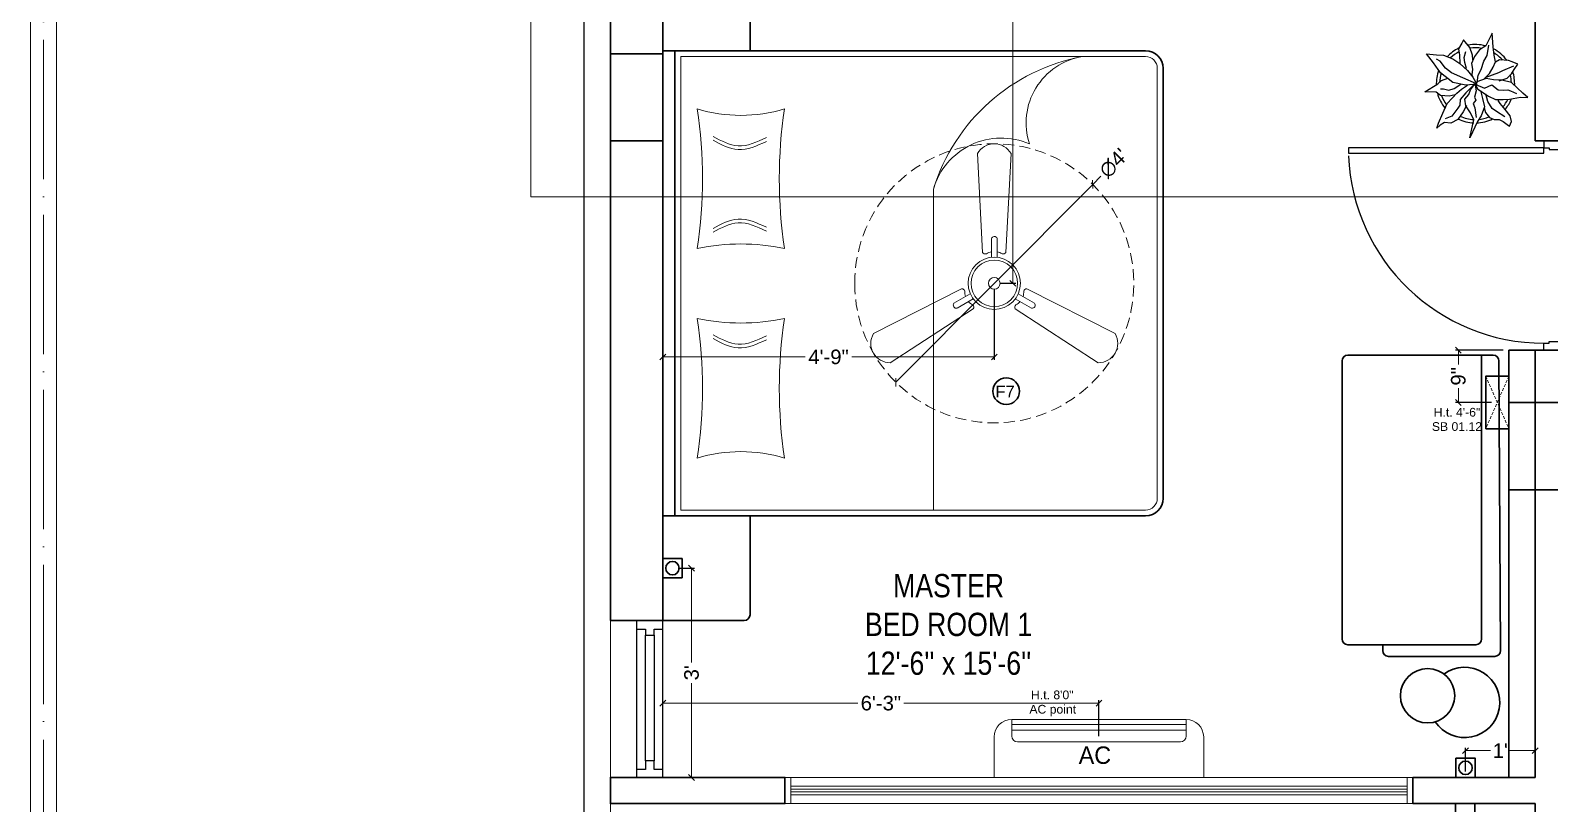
# Model space of a CAD drawing. Header units: millimetres. Extents: x 56222 to 3066687, y -650199 to -121287.
# Drawn here: x 141173.1 to 141434.3, y -177269 to -177136 of the extents above; entities that cross this region are included whole.
import ezdxf

# ---------------------------------------------------------------- set-up
doc = ezdxf.new("R2010")
doc.units = ezdxf.units.MM
doc.header["$MEASUREMENT"] = 0
doc.header["$PDMODE"] = 35
for name, pattern in [('ACAD_ISO04W100', [30, 24, -3, 0, -3]), ('DASHED', [0.75, 0.5, -0.25]), ('DASHED2', [0.375, 0.25, -0.125])]:
    doc.linetypes.add(name, pattern=pattern)
doc.layers.get('Defpoints').update_dxf_attribs({"color": 220})
doc.layers.add('AR DOOR', color=40, linetype='Continuous')
doc.layers.add('AR ELE-5', color=134, linetype='Continuous')
for name, color, linetype, lineweight in [('COLUMN', 1, 'Continuous', 30), ('dim05', 1, 'Continuous', 13), ('el', 7, 'Continuous', 20), ('ELEC-wires', 1, 'DASHED2', 13), ('Electrical', 84, 'Continuous', 30), ('FIRST FLOOR', 7, 'Continuous', 9), ('FIRST FLOOR ( DW_RAIL )', 7, 'Continuous', 9), ('FIRST FLOOR ( TEXT )', 7, 'Continuous', 9), ('FIRST FLOOR_( PLine )_', 251, 'Continuous', 30), ('FURNITURE', 32, 'Continuous', 9), ('GROUND FLOOR', 7, 'Continuous', 9), ('Labelling', 1, 'Continuous', 25), ('Text', 7, 'Continuous', 15), ('wall', 7, 'Continuous', 30), ('XX~SLAB ( BEAM )~ ( DIM )', 7, 'Continuous', 9)]:
    doc.layers.add(name, color=color, linetype=linetype, lineweight=lineweight)
doc.layers.add('XX~SLAB ( PLINE )', color=251, linetype='Continuous', plot=False)
doc.styles.add('Arial', font='arial.ttf')
doc.styles.add('KATHA', font='swissc.ttf')
doc.styles.get("Standard").update_dxf_attribs({"font": 'arial.ttf', "height": 6})
doc.styles.add('TEXT', font='eurr____.ttf')
doc.dimstyles.new('ISO-25', dxfattribs={"dimtxt": 2.5, "dimasz": 1, "dimexe": 0.5, "dimexo": 1, "dimtad": 0, "dimdec": 1, "dimlunit": 4, "dimtxsty": 'Standard', "dimblk": 'OBLIQUE', "dimcen": 2.5, "dimclrd": 1, "dimclre": 1, "dimclrt": 5, "dimadec": 0, "dimazin": 0, "dimtfac": 1, "dimtdec": 1, "dimtmove": 0, "dimatfit": 3, "dimfxl": 1, "dimlwd": -1, "dimarcsym": 0})

# ---------------------------------------------------------------- blocks, each defined once
blk = doc.blocks.new('*U255')
for points in [[(0, 0), (0, 1120), (-30, 1120), (-30, 0)], [(40, 0), (0, 0), (0, -30), (-10, -30), (-10, -100), (40, -100)], [(-1160, 0), (-1120, 0), (-1120, -30), (-1110, -30), (-1110, -100), (-1160, -100)]]:
    blk.add_lwpolyline(points, close=True)
at = {"layer": 'AR ELE-5', "linetype": 'ByBlock', "ltscale": 15}
blk.add_arc((1.6, -0.7), 1121.6, 92.37301, 179.96526, dxfattribs=at)
blk = doc.blocks.new('ARPLS010')
at = {"linetype": 'ByBlock'}
for p, q in [((0.121, 0.605), (-0.013, 0.459)), ((0.179, 0.666), (0.121, 0.605)), ((0.174, 0.573), (0.179, 0.666)), ((-0.295, 0.42), (-0.302, 0.309)), ((-0.278, 0.467), (-0.295, 0.42)), ((-0.248, 0.54), (-0.278, 0.467)), ((-0.182, 0.493), (-0.248, 0.54)), ((-0.222, 0.484), (-0.164, 0.347)), ((-0.125, 0.459), (-0.182, 0.493)), ((-0.072, 0.404), (-0.125, 0.459)), ((-0.038, 0.302), (-0.072, 0.404)), ((-0.013, 0.459), (-0.044, 0.336)), ((0.077, 0.412), (0.091, 0.447)), ((0.082, 0.358), (0.077, 0.412)), ((0.091, 0.447), (0.125, 0.522)), ((0.2, 0.432), (0.174, 0.573)), ((0.203, 0.352), (0.2, 0.432)), ((0.409, 0.44), (0.33, 0.38)), ((0.484, 0.459), (0.409, 0.44)), ((0.542, 0.434), (0.484, 0.459)), ((0.485, 0.354), (0.533, 0.42)), ((0.533, 0.42), (0.542, 0.434)), ((-0.469, 0.226), (-0.643, 0.216)), ((-0.643, 0.216), (-0.485, 0.134)), ((-0.362, 0.24), (-0.469, 0.226)), ((-0.278, 0.254), (-0.362, 0.24)), ((-0.302, 0.309), (-0.276, 0.258)), ((-0.21, 0.227), (-0.278, 0.254)), ((-0.132, 0.18), (-0.21, 0.227)), ((-0.164, 0.347), (-0.139, 0.295)), ((-0.139, 0.295), (-0.08, 0.131)), ((-0.049, 0.232), (-0.065, 0.135)), ((-0.044, 0.336), (-0.049, 0.232)), ((0.015, 0.209), (0.08, 0.288)), ((0.056, 0.114), (0.015, 0.209)), ((0.08, 0.288), (0.082, 0.358)), ((0.16, 0.165), (0.204, 0.254)), ((0.204, 0.254), (0.203, 0.352)), ((0.252, 0.313), (0.216, 0.287)), ((0.318, 0.213), (0.227, 0.157)), ((0.33, 0.38), (0.252, 0.313)), ((0.356, 0.269), (0.318, 0.213)), ((0.425, 0.373), (0.356, 0.269)), ((0.432, 0.176), (0.459, 0.236)), ((0.459, 0.303), (0.485, 0.354)), ((0.459, 0.236), (0.459, 0.303)), ((-0.359, 0.148), (-0.49, 0.172)), ((-0.485, 0.134), (-0.433, 0.051)), ((-0.433, 0.051), (-0.349, -0.011)), ((-0.287, 0.106), (-0.359, 0.148)), ((-0.18, 0.073), (-0.287, 0.106)), ((-0.111, 0.036), (-0.18, 0.073)), ((-0.063, 0.111), (-0.132, 0.18)), ((-0.013, 0.022), (-0.111, 0.036)), ((-0.084, -0.034), (0.007, 0.018)), ((0.003, 0.011), (-0.076, -0.16)), ((-0.065, 0.135), (-0.024, 0.018)), ((-0.024, 0.018), (0.009, 0.005)), ((0.006, -0.002), (0.068, 0.032)), ((0.007, 0.018), (0.02, -0.121)), ((0.009, 0.005), (0.056, 0.114)), ((0.017, -0.002), (0.091, 0.009)), ((0.068, 0.032), (0.16, 0.165)), ((0.088, 0.065), (0.187, 0.091)), ((0.091, 0.009), (0.173, -0.011)), ((0.227, 0.157), (0.132, 0.131)), ((0.173, -0.011), (0.212, 0.004)), ((0.187, 0.091), (0.297, 0.116)), ((0.212, 0.004), (0.252, -0.03)), ((0.297, 0.116), (0.408, 0.071)), ((0.309, 0.109), (0.368, 0.128)), ((0.309, -0.01), (0.43, 0.006)), ((0.368, 0.128), (0.432, 0.176)), ((0.408, 0.071), (0.482, 0.024)), ((0.482, 0.024), (0.689, -0.072)), ((-0.464, -0.073), (-0.558, -0.152)), ((-0.558, -0.152), (-0.517, -0.172)), ((-0.517, -0.172), (-0.447, -0.216)), ((-0.366, -0.036), (-0.464, -0.073)), ((-0.336, -0.142), (-0.413, -0.121)), ((-0.306, -0.033), (-0.366, -0.036)), ((-0.349, -0.011), (-0.256, -0.05)), ((-0.269, -0.135), (-0.336, -0.142)), ((-0.193, -0.113), (-0.269, -0.135)), ((-0.259, -0.2), (-0.168, -0.1)), ((-0.256, -0.05), (-0.185, -0.038)), ((-0.185, -0.038), (-0.114, -0.046)), ((-0.168, -0.1), (-0.084, -0.034)), ((-0.076, -0.16), (-0.138, -0.304)), ((-0.114, -0.046), (-0.093, -0.036)), ((0.02, -0.121), (-0.017, -0.291)), ((0.059, -0.27), (0.005, -0.185)), ((0.01, -0.014), (0.017, -0.002)), ((0.078, -0.064), (0.01, -0.014)), ((0.016, -0.023), (0.116, -0.122)), ((0.07, -0.179), (0.018, -0.1)), ((0.121, -0.239), (0.07, -0.179)), ((0.138, -0.083), (0.078, -0.064)), ((0.116, -0.122), (0.201, -0.195)), ((0.197, -0.135), (0.138, -0.083)), ((0.283, -0.123), (0.197, -0.135)), ((0.252, -0.03), (0.309, -0.01)), ((0.277, -0.114), (0.357, -0.156)), ((0.37, -0.064), (0.283, -0.123)), ((0.357, -0.156), (0.455, -0.226)), ((0.462, -0.021), (0.37, -0.064)), ((0.689, -0.072), (0.462, -0.021)), ((-0.447, -0.216), (-0.363, -0.202)), ((-0.363, -0.202), (-0.263, -0.2)), ((-0.363, -0.408), (-0.318, -0.29)), ((-0.318, -0.29), (-0.259, -0.2)), ((-0.199, -0.38), (-0.287, -0.45)), ((-0.138, -0.304), (-0.199, -0.38)), ((-0.017, -0.291), (-0.141, -0.446)), ((-0.042, -0.432), (-0.071, -0.352)), ((0.08, -0.342), (0.059, -0.27)), ((0.066, -0.407), (0.08, -0.342)), ((0.184, -0.299), (0.121, -0.239)), ((0.141, -0.261), (0.16, -0.336)), ((0.16, -0.336), (0.15, -0.445)), ((0.252, -0.362), (0.184, -0.299)), ((0.201, -0.195), (0.272, -0.198)), ((0.376, -0.416), (0.252, -0.362)), ((0.272, -0.198), (0.311, -0.225)), ((0.311, -0.225), (0.415, -0.304)), ((0.415, -0.304), (0.447, -0.388)), ((0.455, -0.226), (0.503, -0.317)), ((0.503, -0.317), (0.494, -0.398)), ((-0.382, -0.625), (-0.368, -0.496)), ((-0.269, -0.533), (-0.382, -0.625)), ((-0.368, -0.496), (-0.363, -0.408)), ((-0.287, -0.45), (-0.314, -0.498)), ((-0.141, -0.446), (-0.269, -0.533)), ((0.002, -0.48), (-0.042, -0.432)), ((0.104, -0.646), (0.002, -0.48)), ((0.064, -0.446), (0.066, -0.407)), ((0.106, -0.5), (0.104, -0.646)), ((0.15, -0.445), (0.106, -0.5)), ((0.502, -0.472), (0.376, -0.416)), ((0.494, -0.398), (0.528, -0.452)), ((0.567, -0.494), (0.502, -0.472)), ((0.528, -0.452), (0.567, -0.494))]:
    blk.add_line(p, q, dxfattribs=at)
for radius, start, end in [(0.5, 126.2799, 152.7042), (0.5, 87.2367, 107.9154), (0.458, 91.6596, 104.0784), (0.5, 49.0791, 67.0324), (0.458, 49.8461, 63.9764), (0.458, 130.7647, 148.9789), (0.5, 1.3782, 25.7565), (0.5, 164.9216, 191.0302), (0.458, 169.9629, 188.6517), (0.458, 5.0517, 21.9108), (0.458, 334.5625, 357.1532), (0.5, 333.6991, 357.5577), (0.5, 205.1623, 226.3204), (0.458, 207.232, 224.0819), (0.458, 289.266, 306.1107), (0.5, 249.553, 272.4234), (0.458, 252.8522, 267.711), (0.5, 283.5324, 308.8712)]:
    blk.add_arc((0, 0), radius, start, end, dxfattribs=at)
blk = doc.blocks.new('fan')
at = {"layer": 'Electrical', "lineweight": 15, "ltscale": 20}
for p, q in [((3300835.29, -509900.78), (3300836.47, -509923.43)), ((3300841.81, -509923.43), (3300842.99, -509900.78)), ((3300838.47, -509924.57), (3300838.47, -509920.25)), ((3300839.81, -509920.28), (3300839.81, -509924.57)), ((3300831.66, -509931.77), (3300811.45, -509942.07)), ((3300829.93, -509935.08), (3300833.64, -509932.93)), ((3300834.31, -509934.09), (3300830.57, -509936.25)), ((3300847.68, -509936.23), (3300843.97, -509934.09)), ((3300844.64, -509932.93), (3300848.38, -509935.09)), ((3300866.83, -509942.07), (3300846.62, -509931.77)), ((3300815.3, -509948.74), (3300834.33, -509936.39)), ((3300843.95, -509936.39), (3300862.98, -509948.74))]:
    blk.add_line(p, q, dxfattribs=at)
at = {"layer": 'Electrical', "linetype": 'DASHED', "lineweight": 15, "ltscale": 5}
blk.add_circle((3300839.14, -509930.53), 32, dxfattribs=at)
at = {"layer": 'Electrical', "lineweight": 15, "ltscale": 20}
for centre, major_axis, start_param, end_param in [((3300839.14, -509902.94), (3.12, 3.12), -0.272136, 1.842967), ((3300839.13, -509920.5), (0.501, 0.501), -0.465536, 1.983618), ((3300837.1, -509923.08), (0.51, 0.51), 2.863014, 4.257784), ((3300839.14, -509926.42), (2.27, -2.27), 2.565057, 2.951308), ((3300839.14, -509926.42), (2.27, 2.27), 0.19032, 0.57657), ((3300841.18, -509923.08), (0.51, -0.51), 5.167028, 6.561799), ((3300839.14, -509930.53), (4.24, -4.24), 3.14161, 9.424795), ((3300839.14, -509930.53), (3.77, -3.77), 1.749190548672175e-05, 6.283202799085073), ((3300839.14, -509930.53), (0.943, 0.943), 1.570814, 7.853999), ((3300831.67, -509932.49), (0.51, -0.51), 0.978238, 2.373008), ((3300835.59, -509932.58), (2.27, -2.27), 3.855511, 4.241762), ((3300842.69, -509932.58), (2.27, 2.27), 5.183051, 5.569301), ((3300846.61, -509932.49), (0.51, -0.51), 2.339416, 3.734186), ((3300830.46, -509935.55), (0.501, -0.501), 3.199655, 5.648809), ((3300835.59, -509932.58), (2.27, -2.27), 4.659452, 5.045703), ((3300833.71, -509936.02), (0.51, 0.51), -1.325776, 0.068994), ((3300844.57, -509936.02), (0.51, -0.51), 3.072633, 4.467404), ((3300842.69, -509932.58), (2.27, 2.27), 4.37911, 4.765361), ((3300847.83, -509935.54), (0.501, 0.501), 3.723254, 6.172408), ((3300815.25, -509944.32), (3.12, -3.12), 3.393055, 5.508159), ((3300863.03, -509944.32), (3.12, -3.12), 5.48745, 7.602554)]:
    blk.add_ellipse(centre, major_axis=major_axis, ratio=1, start_param=start_param, end_param=end_param, dxfattribs=at)
blk = doc.blocks.new('6616')
at = {"color": 242, "linetype": 'DASHED', "true_color": 0xcd2027}
for p, q in [((386784.79, -36915.77), (386775.78, -36911.78)), ((386784.79, -36911.78), (386775.78, -36915.77))]:
    blk.add_line(p, q, dxfattribs=at)
at = {"layer": 'ELEC-wires', "color": 5, "linetype": 'ByBlock', "lineweight": 30, "ltscale": 4}
blk.add_lwpolyline([(386775.78, -36911.78), (386784.79, -36911.78), (386784.79, -36915.77), (386775.78, -36915.77)], close=True, dxfattribs=at)
blk = doc.blocks.new('_Oblique')
at = {"layer": 'wall', "color": 0, "lineweight": -2}
blk.add_line((-0.5, -0.5), (0.5, 0.5), dxfattribs=at)
blk = doc.blocks.new('*D482')
at = {"layer": 'Defpoints', "color": 0, "lineweight": 0, "transparency": 16777216}
for p in [(141418.61, -177190.98), (141427.31, -177190.98), (141425.31, -177199.98)]:
    blk.add_point(p, dxfattribs=at)
at = {"layer": 'dim05', "color": 1, "linetype": 'Continuous', "lineweight": -2, "transparency": 16777216}
for p, q in [((141426.31, -177190.98), (141418.11, -177190.98)), ((141424.31, -177199.98), (141418.11, -177199.98))]:
    blk.add_line(p, q, dxfattribs=at)
at = {"layer": 'dim05', "color": 1, "linetype": 'Continuous', "transparency": 16777216}
for p, q in [((141418.61, -177190.98), (141418.61, -177193.42)), ((141418.61, -177199.98), (141418.61, -177197.54))]:
    blk.add_line(p, q, dxfattribs=at)
at = {"layer": 'dim05', "color": 1, "transparency": 16777216}
for p, rotation in [((141418.61, -177190.98), 90), ((141418.61, -177199.98), 270)]:
    blk.add_blockref('_Oblique', p, dxfattribs=dict(at, rotation=rotation))
at = {"layer": 'dim05', "color": 5, "lineweight": 25, "transparency": 16777216, "insert": (141418.61, -177195.48), "char_height": 2.5, "attachment_point": 5, "rotation": 90, "style": 'Arial'}
blk.add_mtext('9"', dxfattribs=at)
blk = doc.blocks.new('*D437')
at = {"layer": 'Defpoints', "color": 0, "lineweight": 0, "transparency": 16777216}
for p in [(141419.83, -177259.86), (141419.83, -177264.48), (141431.81, -177264.48)]:
    blk.add_point(p, dxfattribs=at)
at = {"layer": 'dim05', "color": 1, "linetype": 'Continuous', "lineweight": -2, "transparency": 16777216}
for p, q in [((141419.83, -177263.48), (141419.83, -177259.36)), ((141431.81, -177263.48), (141431.81, -177259.36))]:
    blk.add_line(p, q, dxfattribs=at)
at = {"layer": 'dim05', "color": 1, "linetype": 'Continuous', "transparency": 16777216}
for p, q in [((141419.83, -177259.86), (141424.16, -177259.86)), ((141431.81, -177259.86), (141427.48, -177259.86))]:
    blk.add_line(p, q, dxfattribs=at)
at = {"layer": 'dim05', "color": 1, "transparency": 16777216, "rotation": 180}
blk.add_blockref('_Oblique', (141419.83, -177259.86), dxfattribs=at)
at = {"layer": 'dim05', "color": 1, "transparency": 16777216}
blk.add_blockref('_Oblique', (141431.81, -177259.86), dxfattribs=at)
at = {"layer": 'dim05', "color": 5, "lineweight": 25, "transparency": 16777216, "insert": (141425.82, -177259.86), "char_height": 2.5, "attachment_point": 5, "style": 'Arial'}
blk.add_mtext("1'", dxfattribs=at)
blk = doc.blocks.new('*D439')
at = {"layer": 'Defpoints', "color": 0, "lineweight": 0, "transparency": 16777216}
for p in [(141283.47, -177228.48), (141283.47, -177264.48), (141286.75, -177264.48)]:
    blk.add_point(p, dxfattribs=at)
at = {"layer": 'dim05', "color": 1, "linetype": 'Continuous', "lineweight": -2, "transparency": 16777216}
for p, q in [((141284.47, -177228.48), (141287.25, -177228.48)), ((141284.47, -177264.48), (141287.25, -177264.48))]:
    blk.add_line(p, q, dxfattribs=at)
at = {"layer": 'dim05', "color": 1, "linetype": 'Continuous', "transparency": 16777216}
for p, q in [((141286.75, -177228.48), (141286.75, -177244.71)), ((141286.75, -177264.48), (141286.75, -177248.25))]:
    blk.add_line(p, q, dxfattribs=at)
at = {"layer": 'dim05', "color": 1, "transparency": 16777216}
for p, rotation in [((141286.75, -177228.48), 90), ((141286.75, -177264.48), 270)]:
    blk.add_blockref('_Oblique', p, dxfattribs=dict(at, rotation=rotation))
at = {"layer": 'dim05', "color": 5, "lineweight": 25, "transparency": 16777216, "insert": (141286.75, -177246.48), "char_height": 2.5, "attachment_point": 5, "rotation": 90, "style": 'Arial'}
blk.add_mtext("3'", dxfattribs=at)
blk = doc.blocks.new('*D447')
at = {"layer": 'Defpoints', "color": 0, "lineweight": 0, "transparency": 16777216}
for p in [(141338.81, -177179.48), (141281.81, -177181.47), (141338.81, -177192.15)]:
    blk.add_point(p, dxfattribs=at)
at = {"layer": 'dim05', "color": 1, "linetype": 'Continuous', "lineweight": -2, "transparency": 16777216}
for p, q in [((141338.81, -177180.48), (141338.81, -177192.65)), ((141281.81, -177182.47), (141281.81, -177192.65))]:
    blk.add_line(p, q, dxfattribs=at)
at = {"layer": 'dim05', "color": 1, "linetype": 'Continuous', "transparency": 16777216}
for p, q in [((141281.81, -177192.15), (141306.31, -177192.15)), ((141338.81, -177192.15), (141314.3, -177192.15))]:
    blk.add_line(p, q, dxfattribs=at)
at = {"layer": 'dim05', "color": 1, "transparency": 16777216, "rotation": 180}
blk.add_blockref('_Oblique', (141281.81, -177192.15), dxfattribs=at)
at = {"layer": 'dim05', "color": 1, "transparency": 16777216}
blk.add_blockref('_Oblique', (141338.81, -177192.15), dxfattribs=at)
at = {"layer": 'dim05', "color": 5, "lineweight": 25, "transparency": 16777216, "insert": (141310.31, -177192.15), "char_height": 2.5, "attachment_point": 5, "style": 'Arial'}
blk.add_mtext('4\'-9"', dxfattribs=at)
blk = doc.blocks.new('*D448')
at = {"layer": 'Defpoints', "color": 0, "lineweight": 0, "transparency": 16777216}
for p in [(141338.81, -177078.48), (141342, -177078.48), (141338.81, -177179.48)]:
    blk.add_point(p, dxfattribs=at)
at = {"layer": 'dim05', "color": 1, "linetype": 'Continuous', "lineweight": -2, "transparency": 16777216}
for p, q in [((141339.81, -177078.48), (141342.5, -177078.48)), ((141339.81, -177179.48), (141342.5, -177179.48))]:
    blk.add_line(p, q, dxfattribs=at)
at = {"layer": 'dim05', "color": 1, "linetype": 'Continuous', "transparency": 16777216}
for p, q in [((141342, -177078.48), (141342, -177125.03)), ((141342, -177179.48), (141342, -177132.93))]:
    blk.add_line(p, q, dxfattribs=at)
at = {"layer": 'dim05', "color": 1, "transparency": 16777216}
for p, rotation in [((141342, -177078.48), 90), ((141342, -177179.48), 270)]:
    blk.add_blockref('_Oblique', p, dxfattribs=dict(at, rotation=rotation))
at = {"layer": 'dim05', "color": 5, "lineweight": 25, "transparency": 16777216, "insert": (141342, -177128.98), "char_height": 2.5, "attachment_point": 5, "rotation": 90, "style": 'Arial'}
blk.add_mtext('8\'-5"', dxfattribs=at)
blk = doc.blocks.new('*D454')
at = {"layer": 'Defpoints', "color": 0, "lineweight": 0, "transparency": 16777216}
for p in [(141355.73, -177162.46), (141321.88, -177196.5)]:
    blk.add_point(p, dxfattribs=at)
at = {"layer": 'dim05', "color": 1, "linetype": 'Continuous', "transparency": 16777216}
for p in [(141357.14, -177161.04), (141321.88, -177196.5)]:
    blk.add_line(p, (141355.73, -177162.46), dxfattribs=at)
at = {"layer": 'dim05', "color": 1, "transparency": 16777216}
for p, rotation in [((141355.73, -177162.46), 225.1572873097192), ((141321.88, -177196.5), 45.1572873097192)]:
    blk.add_blockref('_Oblique', p, dxfattribs=dict(at, rotation=rotation))
at = {"layer": 'dim05', "color": 5, "lineweight": 25, "transparency": 16777216, "insert": (141359.35, -177158.82), "char_height": 2.5, "attachment_point": 5, "rotation": 45.1573, "style": 'Arial'}
blk.add_mtext("∅4'", dxfattribs=at)
blk = doc.blocks.new('ac paln')
at = {"layer": 'Electrical', "lineweight": 15}
for p, q in [((389238.69, -37646.36), (389238.69, -37610.34)), ((389238.69, -37610.34), (389245.67, -37610.34)), ((389244.81, -37642.35), (389244.81, -37614.35)), ((389245.81, -37613.35), (389248.68, -37613.35)), ((389246.82, -37643.35), (389246.82, -37613.35)), ((389247.82, -37643.35), (389247.82, -37613.35)), ((389248.68, -37613.35), (389248.68, -37643.35)), ((389248.68, -37643.35), (389248.68, -37613.35)), ((389245.81, -37643.35), (389248.68, -37643.35)), ((389248.68, -37643.35), (389248.68, -37643.35)), ((389245.67, -37646.36), (389238.69, -37646.36))]:
    blk.add_line(p, q, dxfattribs=at)
for centre, start, end in [((389245.67, -37613.35), 0, 90), ((389245.67, -37643.35), 270, 0)]:
    blk.add_arc(centre, 3.01, start, end, dxfattribs=at)
at = {"layer": 'Electrical', "lineweight": 15, "extrusion": (0, 0, -1)}
for centre, start_param, end_param in [((389245.81, -37614.35), -0.785398, 0.785398), ((389245.81, -37642.35), 3.926991, 5.497787)]:
    blk.add_ellipse(centre, major_axis=(-0.71, 0.71), ratio=1, start_param=start_param, end_param=end_param, dxfattribs=at)
at = {"layer": 'Text', "style": 'TEXT'}
blk.add_text('AC', height=3, rotation=270, dxfattribs=at).set_placement((389241.02, -37624.87))
blk = doc.blocks.new('*D506')
at = {"layer": 'Defpoints', "color": 0, "lineweight": 0, "transparency": 16777216}
for p in [(141356.81, -177251.71), (141281.81, -177257.04), (141356.81, -177258.36)]:
    blk.add_point(p, dxfattribs=at)
at = {"layer": 'dim05', "color": 1, "linetype": 'Continuous', "lineweight": -2, "transparency": 16777216}
for p, q in [((141281.81, -177256.04), (141281.81, -177251.21)), ((141356.81, -177257.36), (141356.81, -177251.21))]:
    blk.add_line(p, q, dxfattribs=at)
at = {"layer": 'dim05', "color": 1, "linetype": 'Continuous', "transparency": 16777216}
for p, q in [((141281.81, -177251.71), (141315.35, -177251.71)), ((141356.81, -177251.71), (141323.26, -177251.71))]:
    blk.add_line(p, q, dxfattribs=at)
at = {"layer": 'dim05', "color": 1, "transparency": 16777216, "rotation": 180}
blk.add_blockref('_Oblique', (141281.81, -177251.71), dxfattribs=at)
at = {"layer": 'dim05', "color": 1, "transparency": 16777216}
blk.add_blockref('_Oblique', (141356.81, -177251.71), dxfattribs=at)
at = {"layer": 'dim05', "color": 5, "lineweight": 25, "transparency": 16777216, "insert": (141319.31, -177251.71), "char_height": 2.5, "attachment_point": 5, "style": 'Arial'}
blk.add_mtext('6\'-3"', dxfattribs=at)

msp = doc.modelspace()

# ---------------------------------------------------------------- linework, layer by layer
at = {"layer": 'COLUMN'}
for points in [[(141272.8062, -177139.9795), (141281.8062, -177139.9795), (141281.8062, -177154.9795), (141272.8062, -177154.9795)], [(141427.3062, -177199.9795), (141436.3062, -177199.9795), (141436.3062, -177214.9795), (141427.3062, -177214.9795)]]:
    msp.add_lwpolyline(points, close=True, dxfattribs=at)
at = {"layer": 'FIRST FLOOR'}
for p, q in [((141272.8062, -176994.4795), (141272.8062, -177304.9795)), ((141281.8062, -177264.4795), (141281.8062, -177078.4795)), ((141431.8062, -177078.4795), (141431.8062, -177154.9795)), ((141431.8062, -177154.9795), (141532.3062, -177154.9795)), ((141431.8062, -177264.4795), (141431.8062, -177214.9795)), ((141436.3062, -177214.9795), (141431.8062, -177214.9795)), ((141272.8062, -177237.4795), (141281.8062, -177237.4795)), ((141302.8062, -177264.4795), (141281.8062, -177264.4795)), ((141302.8062, -177264.4795), (141302.8062, -177268.9795)), ((141431.8062, -177264.4795), (141410.8062, -177264.4795)), ((141410.8062, -177264.4795), (141410.8062, -177268.9795))]:
    msp.add_line(p, q, dxfattribs=at)
at = {"layer": 'FIRST FLOOR', "ltscale": 0.7}
msp.add_lwpolyline([(141431.8062, -177304.9795), (141431.8062, -177340.9795), (141268.3062, -177340.9795), (141268.3062, -176994.4795), (141272.8062, -176994.4795)], dxfattribs=at)
at = {"layer": 'FIRST FLOOR ( DW_RAIL )'}
for points in [[(141303.8062, -177268.9795), (141303.8062, -177264.4795)], [(141409.8062, -177264.4795), (141409.8062, -177268.9795)]]:
    msp.add_lwpolyline(points, dxfattribs=at)
for points in [[(141303.8062, -177265.9795), (141409.8062, -177265.9795), (141409.8062, -177266.4795), (141303.8062, -177266.4795)], [(141303.8062, -177266.9795), (141409.8062, -177266.9795), (141409.8062, -177267.4795), (141303.8062, -177267.4795)]]:
    msp.add_lwpolyline(points, close=True, dxfattribs=at)
at = {"layer": 'FIRST FLOOR_( PLine )_'}
for p, q in [((141431.8062, -177078.4795), (141431.8062, -177154.9795)), ((141431.8062, -177154.9795), (141532.3062, -177154.9795))]:
    msp.add_line(p, q, dxfattribs=at)
msp.add_lwpolyline([(141272.8062, -177078.4795), (141272.8062, -177237.4795), (141281.8062, -177237.4795), (141281.8062, -177078.4795)], dxfattribs=at)
for points in [[(141436.3062, -177190.9795), (141431.8062, -177190.9795), (141431.8062, -177264.4795), (141410.8062, -177264.4795), (141410.8062, -177268.9795), (141431.8062, -177268.9795), (141431.8062, -177328.9795), (141436.3062, -177328.9795)], [(141281.8062, -177264.4795), (141302.8062, -177264.4795), (141302.8062, -177268.9795), (141272.8062, -177268.9795), (141272.8062, -177264.4795), (141272.8062, -177264.4795), (141272.8062, -177264.4795), (141281.8062, -177264.4795)]]:
    msp.add_lwpolyline(points, close=True, dxfattribs=at)
at = {"layer": 'FURNITURE', "lineweight": 30}
for p, q in [((141296.8062, -177139.4795), (141296.8062, -177122.7303)), ((141418.6078, -177191.8308), (141399.6078, -177191.8308)), ((141424.5935, -177191.8308), (141401.4705, -177191.8308)), ((141422.6078, -177191.8308), (141422.6078, -177240.6552)), ((141398.6078, -177240.6552), (141398.6078, -177192.8308)), ((141425.5935, -177192.8308), (141425.8578, -177242.6552)), ((141296.8062, -177236.4795), (141296.8062, -177219.4795)), ((141295.8062, -177237.4795), (141281.8062, -177237.4795)), ((141421.6078, -177241.6552), (141399.6078, -177241.6552)), ((141405.6078, -177242.6552), (141405.6078, -177241.6552)), ((141424.8578, -177243.6552), (141406.6078, -177243.6552))]:
    msp.add_line(p, q, dxfattribs=at)
at = {"layer": 'FURNITURE'}
msp.add_line((141328.3318, -177218.4795), (141328.3318, -177163.2865), dxfattribs=at)
at = {"layer": 'FURNITURE', "lineweight": 30}
for points in [[(141283.9051, -177219.4795), (141283.9051, -177139.4795), (141281.8062, -177139.4795), (141281.8062, -177219.4795)], [(141431.8062, -177190.9795), (141427.3062, -177190.9795), (141427.3062, -177199.9795), (141431.8062, -177199.9795)], [(141427.3062, -177214.9795), (141431.8062, -177214.9795), (141431.8062, -177264.4795), (141427.3062, -177264.4795)]]:
    msp.add_lwpolyline(points, close=True, dxfattribs=at)
msp.add_lwpolyline([(141367.8359, -177216.4795), (141367.8359, -177142.4795, 0.41421356), (141364.8359, -177139.4795), (141283.9051, -177139.4795), (141283.9051, -177219.4795), (141364.8359, -177219.4795, 0.41421356)], format="xyb", close=True, dxfattribs=at)
at = {"layer": 'FURNITURE'}
for points in [[(141366.8359, -177216.4795), (141366.8359, -177142.4795, 0.41421356), (141364.8359, -177140.4795), (141284.9051, -177140.4795), (141284.9051, -177218.4795), (141364.8359, -177218.4795, 0.41421356)], [(141344.8531, -177155.4905, 0.45107466), (141328.3318, -177163.2865, -0.2776575), (141353.9745, -177140.4795, 0.4593765), (141344.8531, -177155.4905)]]:
    msp.add_lwpolyline(points, format="xyb", close=True, dxfattribs=at)
at = {"layer": 'FURNITURE', "elevation": -0.0053}
for points in [[(141302.726, -177173.4705, 0.10058607), (141287.726, -177173.4705, 0.07572579), (141287.726, -177149.4705, 0.14896716), (141302.726, -177149.4705, 0.0741156)], [(141302.726, -177185.5515, -0.10058607), (141287.726, -177185.5515, -0.07572579), (141287.726, -177209.5515, -0.14896716), (141302.726, -177209.5515, -0.0741156)]]:
    msp.add_lwpolyline(points, format="xyb", close=True, dxfattribs=at)
at = {"layer": 'FURNITURE', "color": 1, "lineweight": 30, "ltscale": 4}
msp.add_circle((141340.8652, -177198.0413), 2.2915, dxfattribs=at)
at = {"layer": 'FURNITURE', "lineweight": 30}
msp.add_circle((141413.3215, -177250.4173), 4.6755, dxfattribs=at)
for centre, radius, start, end in [((141399.6078, -177192.8308), 1, 90, 180), ((141424.5935, -177192.8308), 1, 0, 90), ((141295.8062, -177236.4795), 1, 270, 0), ((141399.6078, -177240.6552), 1, 180, 270), ((141421.6078, -177240.6552), 1, 270, 0), ((141406.6078, -177242.6552), 1, 180, 270), ((141424.8578, -177242.6552), 1, 270, 0), ((141419.6926, -177251.5757), 6.0472, 213.373988, 126.016623)]:
    msp.add_arc(centre, radius, start, end, dxfattribs=at)
at = {"layer": 'FURNITURE'}
for points in [[(141290.4643, -177154.2123, -0.0053), (141291.8814, -177154.9843, -0.0053), (141294.875, -177156.6151, -0.0053), (141297.9917, -177155.1745, -0.0053), (141299.6331, -177154.4158, -0.0053)], [(141290.4643, -177154.8571, -0.0053), (141291.8814, -177155.629, -0.0053), (141294.875, -177157.2599, -0.0053), (141297.9917, -177155.8192, -0.0053), (141299.6331, -177155.0605, -0.0053)], [(141290.4643, -177170.0481, -0.0053), (141291.8814, -177169.2761, -0.0053), (141294.875, -177167.6453, -0.0053), (141297.9917, -177169.0859, -0.0053), (141299.6331, -177169.8446, -0.0053)], [(141290.4643, -177170.6929, -0.0053), (141291.8814, -177169.9209, -0.0053), (141294.875, -177168.29, -0.0053), (141297.9917, -177169.7307, -0.0053), (141299.6331, -177170.4894, -0.0053)], [(141290.4643, -177188.3292, -0.0053), (141291.8814, -177189.1012, -0.0053), (141294.875, -177190.732, -0.0053), (141297.9917, -177189.2914, -0.0053), (141299.6331, -177188.5326, -0.0053)], [(141290.4643, -177188.974, -0.0053), (141291.8814, -177189.7459, -0.0053), (141294.875, -177191.3768, -0.0053), (141297.9917, -177189.9361, -0.0053), (141299.6331, -177189.1774, -0.0053)]]:
    msp.add_open_spline(points, degree=3, knots=[0, 0, 0, 0, 4.57791705, 9.67113696, 9.67113696, 9.67113696, 9.67113696], dxfattribs=at)
at = {"layer": 'GROUND FLOOR'}
for p, q in [((141173.0562, -176954.7295), (141173.0562, -177421.7295)), ((141177.5562, -176959.2295), (141177.5562, -177417.2295))]:
    msp.add_line(p, q, dxfattribs=at)
at = {"layer": 'GROUND FLOOR', "color": 1, "linetype": 'ACAD_ISO04W100'}
msp.add_lwpolyline([(141673.3062, -176956.9795), (141175.3062, -176956.9795), (141175.3062, -177419.4795), (141673.3062, -177419.4795)], dxfattribs=at)
at = {"layer": 'Labelling', "lineweight": 0, "ltscale": 10}
msp.add_lwpolyline([(141546.789, -177164.5959), (141259.1256, -177164.5959), (141259.1256, -176979.5534), (141546.789, -176979.5534)], close=True, dxfattribs=at)
at = {"layer": 'XX~SLAB ( BEAM )~ ( DIM )', "color": 6, "lineweight": 30}
for points in [[(141281.7976, -177230.1346), (141285.1163, -177230.1346), (141285.1335, -177226.8244), (141281.8148, -177226.8244)], [(141418.1712, -177264.4795), (141421.4899, -177264.4795), (141421.5071, -177261.1694), (141418.1883, -177261.1694)], [(141418.1296, -177272.2897), (141421.4484, -177272.2897), (141421.4656, -177268.9795), (141418.1468, -177268.9795)]]:
    msp.add_lwpolyline(points, close=True, dxfattribs=at)
at = {"layer": 'XX~SLAB ( BEAM )~ ( DIM )'}
msp.add_lwpolyline([(141302.8062, -177264.4795), (141410.8062, -177264.4795), (141410.8062, -177268.9795), (141302.8062, -177268.9795)], close=True, dxfattribs=at)
at = {"layer": 'XX~SLAB ( BEAM )~ ( DIM )', "color": 6, "lineweight": 30}
for centre in [(141283.4698, -177228.4795), (141419.8434, -177262.8244)]:
    msp.add_circle(centre, 1.1551, dxfattribs=at)
at = {"layer": 'XX~SLAB ( PLINE )'}
for points in [[(141268.3062, -176994.4795), (141673.3062, -176994.4795), (141673.3062, -177304.9795), (141664.3062, -177304.9795), (141644.5015, -177304.9795), (141604.1644, -177304.9795), (141578.8062, -177304.9795), (141436.3062, -177304.9795), (141436.3062, -177340.9795), (141268.3062, -177340.9795)], [(141277.3062, -177237.4795), (141277.3062, -177238.9795), (141278.8062, -177238.9795), (141278.8062, -177240.0109), (141280.3062, -177240.0109), (141280.3062, -177261.6323), (141278.8062, -177261.6323), (141278.8062, -177263.1323), (141277.3062, -177263.1323), (141277.3062, -177264.4795), (141281.8062, -177264.4795), (141281.8062, -177263.1323), (141280.3062, -177263.1323), (141280.3062, -177261.6323), (141278.8062, -177261.6323), (141278.8062, -177240.0109), (141280.3062, -177240.0109), (141280.3062, -177238.9795), (141281.8062, -177238.9795), (141281.8062, -177237.4795), (141277.3062, -177237.4795), (141277.3062, -177264.4795), (141281.8062, -177264.4795), (141281.8062, -177237.4795)]]:
    msp.add_lwpolyline(points, close=True, dxfattribs=at)

# ---------------------------------------------------------------- block references
at = {"xscale": 13.47973786482115, "yscale": 13.47973786482115, "zscale": 13.47973786482115, "rotation": 270.106449045987}
msp.add_blockref('ARPLS010', (141421.5579, -177145.1437), dxfattribs=at)
at = {"layer": 'AR DOOR', "linetype": 'ByBlock', "lineweight": -2, "extrusion": (0, 0, -1), "xscale": -0.02999999999996949, "yscale": 0.02999999999996949, "zscale": -0.02999999999996949, "rotation": 270}
msp.add_blockref('*U255', (-141433.3062, -177156.1795), dxfattribs=at)
at = {"layer": 'dim05', "color": 1, "lineweight": 35, "xscale": -0.7500069902881101, "yscale": 0.7500069902881101, "zscale": 0.7500069902881101}
msp.add_blockref('fan', (2616991.2352, 205271.9813), dxfattribs=at)
at = {"layer": 'dim05', "color": 27, "lineweight": 25, "true_color": 0x7d5120, "rotation": 90}
msp.add_blockref('ac paln', (103728.4562, -566503.1675), dxfattribs=at)
at = {"layer": 'el', "color": 1, "rotation": 90}
msp.add_blockref('6616', (104511.5356, -563980.2668), dxfattribs=at)

# ---------------------------------------------------------------- texts
at = {"layer": 'Electrical', "color": 240, "true_color": 0xed1f24, "transparency": 33554687}
for s, p in [('H.t. 4\'-6"', (141414.3725, -177202.4053)), ('H.t. 8\'0"', (141345.1287, -177251.0231))]:
    msp.add_text(s, height=1.5, dxfattribs=at).set_placement(p)
at = {"layer": 'Electrical', "color": 5, "transparency": 33554687}
for s, p in [('SB 01.12', (141414.0603, -177204.8677)), ('AC point', (141344.8468, -177253.4932))]:
    msp.add_text(s, height=1.5, dxfattribs=at).set_placement(p)
at = {"layer": 'Electrical', "color": 1, "insert": (141342.3267, -177197.0659), "char_height": 2.03575, "attachment_point": 3}
msp.add_mtext_dynamic_manual_height_columns('F7', width=2.035749, gutter_width=0.6786, heights=[2.6009], dxfattribs=at)
at = {"layer": 'FIRST FLOOR ( TEXT )', "insert": (141330.9526, -177238.1817), "char_height": 4, "attachment_point": 5, "style": 'KATHA'}
msp.add_mtext("MASTER \\PBED ROOM 1\\P12'-6'' x 15'-6''", dxfattribs=at)

# ---------------------------------------------------------------- dimensions: what is measured, and where the dimension line sits
at = {"layer": 'dim05', "color": 27, "lineweight": 25, "true_color": 0x7d5120}
for base, p1, p2, picture, middle in [((141341.9951, -177078.4795), (141338.8062, -177179.4795), (141338.8062, -177078.4795), '*D448', (141341.9951, -177128.9795)), ((141418.6078, -177190.9759), (141425.3128, -177199.9795), (141427.3062, -177190.9759), '*D482', (141418.6078, -177195.4777)), ((141286.752, -177264.4795), (141283.4698, -177228.4795), (141283.4698, -177264.4795), '*D439', (141286.752, -177246.4795))]:
    dim = msp.add_linear_dim(base=base, p1=p1, p2=p2, angle=90, dimstyle='ISO-25', override={"dimtxsty": 'Arial'}, dxfattribs=at)
    dim.commit()
    dim.dimension.update_dxf_attribs({"geometry": picture, "text_midpoint": middle})
dim = msp.add_diameter_dim_2p(p1=(141321.8823, -177196.4966), p2=(141355.7301, -177162.4624), dimstyle='ISO-25', override={"dimtxsty": 'Arial'}, dxfattribs=at)
dim.commit()
dim.dimension.update_dxf_attribs({"geometry": '*D454', "text_midpoint": (141359.3513, -177158.8213)})
for base, p1, p2, picture, middle in [((141338.8062, -177192.1465), (141281.8062, -177181.4686), (141338.8062, -177179.4795), '*D447', (141310.3062, -177192.1465)), ((141356.8062, -177251.7127), (141281.8062, -177257.0411), (141356.8062, -177258.3576), '*D506', (141319.3062, -177251.7127)), ((141419.8305, -177259.8606), (141431.8062, -177264.4795), (141419.8305, -177264.4795), '*D437', (141425.8184, -177259.8606))]:
    dim = msp.add_linear_dim(base=base, p1=p1, p2=p2, dimstyle='ISO-25', override={"dimtxsty": 'Arial'}, dxfattribs=at)
    dim.commit()
    dim.dimension.update_dxf_attribs({"geometry": picture, "text_midpoint": middle})

doc.saveas('drawing.dxf')
